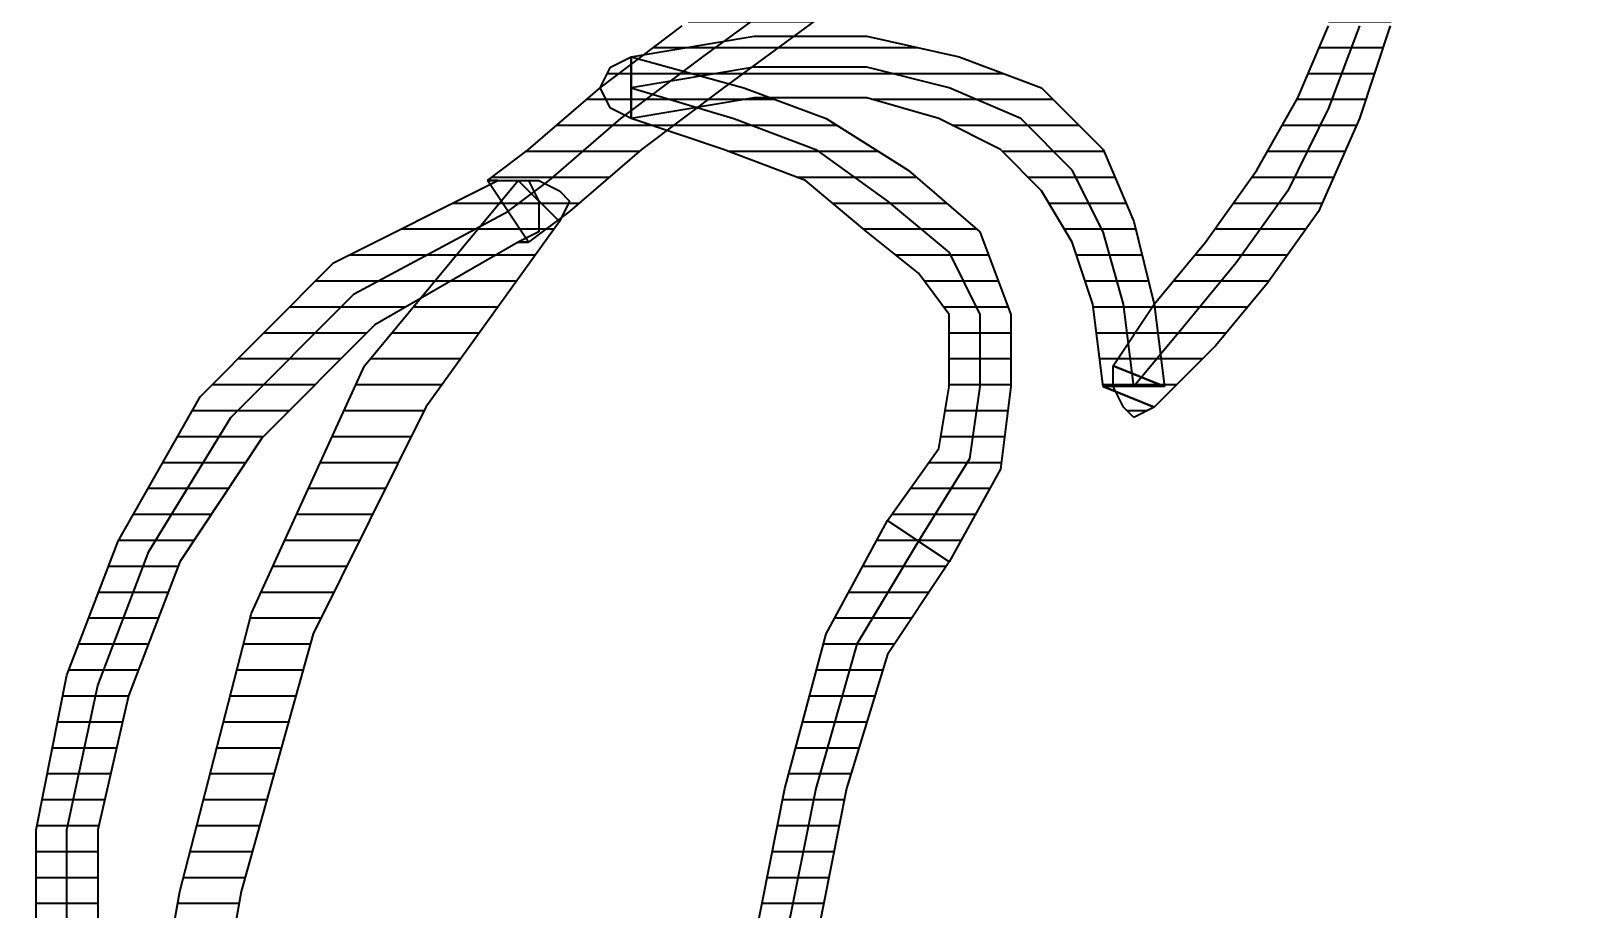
# Model space of a CAD drawing. Header units: millimetres. Extents: x 322668 to 332469, y 13187 to 20117.
# Drawn here: x 327608.14 to 327615.61, y 15760.75 to 15764.99 of the extents above; entities that cross this region are included whole.
import ezdxf

# ---------------------------------------------------------------- set-up
doc = ezdxf.new("R2010")
doc.units = ezdxf.units.MM
doc.header["$LTSCALE"] = 50
doc.header["$MEASUREMENT"] = 0
doc.header["$PDMODE"] = 3
doc.header["$PDSIZE"] = -0.5
doc.layers.get('0').update_dxf_attribs({"linetype": 'CONTINUOUS'})
doc.layers.get('DEFPOINTS').update_dxf_attribs({"linetype": 'CONTINUOUS'})
doc.layers.add('MIM_OLCU-DIS', color=1, linetype='CONTINUOUS')
doc.styles.add('OLCU', font='TSIMPLEX.SHX', dxfattribs={"width": 0.7})
doc.dimstyles.new('200-OLCU-DIŞ', dxfattribs={"dimtxt": 30, "dimasz": 10, "dimexe": 0, "dimexo": 0, "dimgap": 10, "dimtad": 1, "dimdec": 1, "dimdsep": 46, "dimtxsty": 'OLCU', "dimblk1": 'DOT', "dimblk2": 'DOT', "dimsah": 1, "dimcen": 0, "dimclrd": 7, "dimclre": 7, "dimclrt": 4, "dimadec": 0, "dimazin": 0, "dimtfac": 1, "dimtdec": 1, "dimtix": 1, "dimtmove": 2, "dimatfit": 3, "dimldrblk": 'DOT', "dimfxl": 0, "dimtolj": 1, "dimarcsym": 0})
pattern_1 = [(360, (-5108.51305, -673.59423), (1e-16, 0.125), [25])]

# ---------------------------------------------------------------- blocks, each defined once
blk = doc.blocks.new('_DOT')
at = {"color": 0, "linetype": 'ByBlock'}
blk.add_line((-0.5, 0), (-1, 0), dxfattribs=at)
at = {"color": 0, "linetype": 'ByBlock', "const_width": 0.5}
blk.add_lwpolyline([(-0.25, 0, 1), (0.25, 0, 1)], format="xyb", close=True, dxfattribs=at)
blk = doc.blocks.new('*D159')
at = {"layer": 'DEFPOINTS', "color": 0}
for p in [(329577.7462, 18407.9638, -57.5013), (327588.544, 14892.9952), (330092.5872, 14892.9952)]:
    blk.add_point(p, dxfattribs=at)
at = {"layer": 'MIM_OLCU-DIS', "color": 7, "lineweight": -2}
for p, q in [((330052.8343, 18407.9638), (330092.5872, 18407.9638)), ((330092.5872, 18397.9638), (330092.5872, 14902.9952)), ((330052.5872, 14892.9952), (330092.5872, 14892.9952))]:
    blk.add_line(p, q, dxfattribs=at)
at = {"layer": 'MIM_OLCU-DIS', "color": 7, "lineweight": -2, "xscale": 10, "yscale": 10, "zscale": 10}
for p, rotation in [((330092.5872, 18407.9638), 90), ((330092.5872, 14892.9952), 270)]:
    blk.add_blockref('_DOT', p, dxfattribs=dict(at, rotation=rotation))
at = {"layer": 'MIM_OLCU-DIS', "color": 4, "insert": (330067.5872, 16650.4795), "char_height": 30, "attachment_point": 5, "rotation": 90, "style": 'OLCU'}
blk.add_mtext('\\A1;3515', dxfattribs=at)
blk = doc.blocks.new('by')
at = {"ltscale": 30}
h = blk.add_hatch(dxfattribs=at)
h.set_pattern_fill('DC_LINES', color=256, scale=0.1, style=0)
h.set_pattern_definition(pattern_1)
edge = h.paths.add_edge_path(flags=0)
edge.add_line((6398.281, 2231.9099), (6398.4284, 2231.8106))
edge.add_line((6398.4284, 2231.8106), (6397.7859, 2231.6119))
edge.add_line((6397.7859, 2231.6119), (6397.1423, 2231.3635))
edge.add_line((6397.1423, 2231.3635), (6396.4997, 2231.0158))
edge.add_line((6396.4997, 2231.0158), (6395.9548, 2230.6681))
edge.add_line((6395.9548, 2230.6681), (6395.4109, 2230.2706))
edge.add_line((6395.4109, 2230.2706), (6395.0154, 2229.9726))
edge.add_line((6395.0154, 2229.9726), (6394.6687, 2229.6746))
edge.add_line((6394.6687, 2229.6746), (6394.4714, 2229.5256))
edge.add_line((6394.4714, 2229.5256), (6394.2732, 2229.8236))
edge.add_line((6394.2732, 2229.8236), (6394.4714, 2229.9726))
edge.add_line((6394.4714, 2229.9726), (6394.8171, 2230.2706))
edge.add_line((6394.8171, 2230.2706), (6395.2126, 2230.5687))
edge.add_line((6395.2126, 2230.5687), (6395.7575, 2230.9661))
edge.add_line((6395.7575, 2230.9661), (6396.4001, 2231.3139))
edge.add_line((6396.4001, 2231.3139), (6397.0437, 2231.6615))
edge.add_line((6397.0437, 2231.6615), (6397.6872, 2231.9099))
edge.add_line((6397.6872, 2231.9099), (6398.4284, 2232.1086))
edge.add_line((6398.4284, 2232.1086), (6398.5779, 2232.0093))
edge.add_line((6398.5779, 2232.0093), (6398.4284, 2232.1086))
edge.add_line((6398.4284, 2232.1086), (6398.528, 2232.0589))
edge.add_line((6398.528, 2232.0589), (6398.5779, 2231.9596))
edge.add_line((6398.5779, 2231.9596), (6398.528, 2231.8602))
edge.add_line((6398.528, 2231.8602), (6398.4284, 2231.8106))
h = blk.add_hatch(dxfattribs=at)
h.set_pattern_fill('DC_LINES', color=256, scale=0.1, style=0)
h.set_pattern_definition(pattern_1)
edge = h.paths.add_edge_path(flags=0)
edge.add_line((6397.5388, 2228.8301), (6397.2907, 2228.9295))
edge.add_line((6397.2907, 2228.9295), (6397.489, 2229.2275))
edge.add_line((6397.489, 2229.2275), (6397.7361, 2229.5256))
edge.add_line((6397.7361, 2229.5256), (6397.9841, 2229.8733))
edge.add_line((6397.9841, 2229.8733), (6398.1814, 2230.221))
edge.add_line((6398.1814, 2230.221), (6398.3298, 2230.5687))
edge.add_line((6398.3298, 2230.5687), (6398.3298, 2231.0158))
edge.add_line((6398.3298, 2231.0158), (6398.3796, 2231.4628))
edge.add_line((6398.3796, 2231.4628), (6398.281, 2231.9099))
edge.add_line((6398.281, 2231.9099), (6398.5779, 2232.0093))
edge.add_line((6398.5779, 2232.0093), (6398.6765, 2231.4628))
edge.add_line((6398.6765, 2231.4628), (6398.7263, 2231.0158))
edge.add_line((6398.7263, 2231.0158), (6398.6267, 2230.5687))
edge.add_line((6398.6267, 2230.5687), (6398.4782, 2230.1216))
edge.add_line((6398.4782, 2230.1216), (6398.281, 2229.6746))
edge.add_line((6398.281, 2229.6746), (6398.0329, 2229.3269))
edge.add_line((6398.0329, 2229.3269), (6397.7859, 2229.0288))
edge.add_line((6397.7859, 2229.0288), (6397.489, 2228.7308))
edge.add_line((6397.489, 2228.7308), (6397.2419, 2228.8301))
edge.add_line((6397.2419, 2228.8301), (6397.489, 2228.7308))
edge.add_line((6397.489, 2228.7308), (6397.3904, 2228.6811))
edge.add_line((6397.3904, 2228.6811), (6397.3405, 2228.7308))
edge.add_line((6397.3405, 2228.7308), (6397.2907, 2228.8301))
edge.add_line((6397.2907, 2228.8301), (6397.2907, 2228.9295))
h = blk.add_hatch(dxfattribs=at)
h.set_pattern_fill('DC_LINES', color=256, scale=0.1, style=0)
h.set_pattern_definition(pattern_1)
edge = h.paths.add_edge_path(flags=0)
edge.add_line((6397.5388, 2228.8301), (6397.2907, 2228.9295))
edge.add_line((6397.2907, 2228.9295), (6397.489, 2229.2275))
edge.add_line((6397.489, 2229.2275), (6397.7361, 2229.5256))
edge.add_line((6397.7361, 2229.5256), (6397.9841, 2229.8733))
edge.add_line((6397.9841, 2229.8733), (6398.1814, 2230.221))
edge.add_line((6398.1814, 2230.221), (6398.3298, 2230.5687))
edge.add_line((6398.3298, 2230.5687), (6398.3298, 2231.0158))
edge.add_line((6398.3298, 2231.0158), (6398.3796, 2231.4628))
edge.add_line((6398.3796, 2231.4628), (6398.281, 2231.9099))
edge.add_line((6398.281, 2231.9099), (6398.5779, 2232.0093))
edge.add_line((6398.5779, 2232.0093), (6398.6765, 2231.4628))
edge.add_line((6398.6765, 2231.4628), (6398.7263, 2231.0158))
edge.add_line((6398.7263, 2231.0158), (6398.6267, 2230.5687))
edge.add_line((6398.6267, 2230.5687), (6398.4782, 2230.1216))
edge.add_line((6398.4782, 2230.1216), (6398.281, 2229.6746))
edge.add_line((6398.281, 2229.6746), (6398.0329, 2229.3269))
edge.add_line((6398.0329, 2229.3269), (6397.7859, 2229.0288))
edge.add_line((6397.7859, 2229.0288), (6397.489, 2228.7308))
edge.add_line((6397.489, 2228.7308), (6397.2419, 2228.8301))
edge.add_line((6397.2419, 2228.8301), (6397.489, 2228.7308))
edge.add_line((6397.489, 2228.7308), (6397.3904, 2228.6811))
edge.add_line((6397.3904, 2228.6811), (6397.3405, 2228.7308))
edge.add_line((6397.3405, 2228.7308), (6397.2907, 2228.8301))
edge.add_line((6397.2907, 2228.8301), (6397.2907, 2228.9295))
h = blk.add_hatch(dxfattribs=at)
h.set_pattern_fill('DC_LINES', color=256, scale=0.1, style=0)
h.set_pattern_definition(pattern_1)
edge = h.paths.add_edge_path(flags=0)
edge.add_line((6394.9655, 2230.1216), (6394.9655, 2230.4197))
edge.add_line((6394.9655, 2230.4197), (6395.5593, 2230.519))
edge.add_line((6395.5593, 2230.519), (6396.1032, 2230.519))
edge.add_line((6396.1032, 2230.519), (6396.5486, 2230.4197))
edge.add_line((6396.5486, 2230.4197), (6396.945, 2230.2706))
edge.add_line((6396.945, 2230.2706), (6397.2419, 2229.9726))
edge.add_line((6397.2419, 2229.9726), (6397.3904, 2229.6249))
edge.add_line((6397.3904, 2229.6249), (6397.489, 2229.2275))
edge.add_line((6397.489, 2229.2275), (6397.5388, 2228.8301))
edge.add_line((6397.5388, 2228.8301), (6397.2419, 2228.8301))
edge.add_line((6397.2419, 2228.8301), (6397.1921, 2229.2275))
edge.add_line((6397.1921, 2229.2275), (6397.0935, 2229.5256))
edge.add_line((6397.0935, 2229.5256), (6396.945, 2229.7739))
edge.add_line((6396.945, 2229.7739), (6396.7468, 2229.9726))
edge.add_line((6396.7468, 2229.9726), (6396.4499, 2230.1216))
edge.add_line((6396.4499, 2230.1216), (6396.1032, 2230.221))
edge.add_line((6396.1032, 2230.221), (6395.5593, 2230.221))
edge.add_line((6395.5593, 2230.221), (6394.9655, 2230.1216))
edge.add_line((6394.9655, 2230.1216), (6394.9655, 2230.4197))
edge.add_line((6394.9655, 2230.4197), (6394.9655, 2230.1216))
edge.add_line((6394.9655, 2230.1216), (6394.8669, 2230.1713))
edge.add_line((6394.8669, 2230.1713), (6394.8171, 2230.2706))
edge.add_line((6394.8171, 2230.2706), (6394.8669, 2230.37))
edge.add_line((6394.8669, 2230.37), (6394.9655, 2230.4197))
h = blk.add_hatch(dxfattribs=at)
h.set_pattern_fill('DC_LINES', color=256, scale=0.1, style=0)
h.set_pattern_definition(pattern_1)
edge = h.paths.add_edge_path(flags=0)
edge.add_line((6394.9655, 2230.1216), (6394.9655, 2230.4197))
edge.add_line((6394.9655, 2230.4197), (6395.5593, 2230.519))
edge.add_line((6395.5593, 2230.519), (6396.1032, 2230.519))
edge.add_line((6396.1032, 2230.519), (6396.5486, 2230.4197))
edge.add_line((6396.5486, 2230.4197), (6396.945, 2230.2706))
edge.add_line((6396.945, 2230.2706), (6397.2419, 2229.9726))
edge.add_line((6397.2419, 2229.9726), (6397.3904, 2229.6249))
edge.add_line((6397.3904, 2229.6249), (6397.489, 2229.2275))
edge.add_line((6397.489, 2229.2275), (6397.5388, 2228.8301))
edge.add_line((6397.5388, 2228.8301), (6397.2419, 2228.8301))
edge.add_line((6397.2419, 2228.8301), (6397.1921, 2229.2275))
edge.add_line((6397.1921, 2229.2275), (6397.0935, 2229.5256))
edge.add_line((6397.0935, 2229.5256), (6396.945, 2229.7739))
edge.add_line((6396.945, 2229.7739), (6396.7468, 2229.9726))
edge.add_line((6396.7468, 2229.9726), (6396.4499, 2230.1216))
edge.add_line((6396.4499, 2230.1216), (6396.1032, 2230.221))
edge.add_line((6396.1032, 2230.221), (6395.5593, 2230.221))
edge.add_line((6395.5593, 2230.221), (6394.9655, 2230.1216))
edge.add_line((6394.9655, 2230.1216), (6394.9655, 2230.4197))
edge.add_line((6394.9655, 2230.4197), (6394.9655, 2230.1216))
edge.add_line((6394.9655, 2230.1216), (6394.8669, 2230.1713))
edge.add_line((6394.8669, 2230.1713), (6394.8171, 2230.2706))
edge.add_line((6394.8171, 2230.2706), (6394.8669, 2230.37))
edge.add_line((6394.8669, 2230.37), (6394.9655, 2230.4197))
h = blk.add_hatch(dxfattribs=at)
h.set_pattern_fill('DC_LINES', color=256, scale=0.1, style=0)
h.set_pattern_definition(pattern_1)
edge = h.paths.add_edge_path(flags=0)
edge.add_line((6396.2029, 2228.1843), (6396.4499, 2228.5321))
edge.add_line((6396.4499, 2228.5321), (6396.4997, 2228.8301))
edge.add_line((6396.4997, 2228.8301), (6396.4997, 2229.1778))
edge.add_line((6396.4997, 2229.1778), (6396.3513, 2229.3765))
edge.add_line((6396.3513, 2229.3765), (6396.1032, 2229.5752))
edge.add_line((6396.1032, 2229.5752), (6395.8064, 2229.8236))
edge.add_line((6395.8064, 2229.8236), (6395.4109, 2229.9726))
edge.add_line((6395.4109, 2229.9726), (6394.9655, 2230.1216))
edge.add_line((6394.9655, 2230.1216), (6394.9655, 2230.4197))
edge.add_line((6394.9655, 2230.4197), (6395.5095, 2230.2706))
edge.add_line((6395.5095, 2230.2706), (6395.906, 2230.1216))
edge.add_line((6395.906, 2230.1216), (6396.3015, 2229.8733))
edge.add_line((6396.3015, 2229.8733), (6396.6482, 2229.5752))
edge.add_line((6396.6482, 2229.5752), (6396.7966, 2229.1778))
edge.add_line((6396.7966, 2229.1778), (6396.7966, 2228.8301))
edge.add_line((6396.7966, 2228.8301), (6396.7468, 2228.4327))
edge.add_line((6396.7468, 2228.4327), (6396.4997, 2227.9857))
h = blk.add_hatch(dxfattribs=at)
h.set_pattern_fill('DC_LINES', color=256, scale=0.1, style=0)
h.set_pattern_definition(pattern_1)
edge = h.paths.add_edge_path(flags=0)
edge.add_line((6396.2029, 2228.1843), (6396.4499, 2228.5321))
edge.add_line((6396.4499, 2228.5321), (6396.4997, 2228.8301))
edge.add_line((6396.4997, 2228.8301), (6396.4997, 2229.1778))
edge.add_line((6396.4997, 2229.1778), (6396.3513, 2229.3765))
edge.add_line((6396.3513, 2229.3765), (6396.1032, 2229.5752))
edge.add_line((6396.1032, 2229.5752), (6395.8064, 2229.8236))
edge.add_line((6395.8064, 2229.8236), (6395.4109, 2229.9726))
edge.add_line((6395.4109, 2229.9726), (6394.9655, 2230.1216))
edge.add_line((6394.9655, 2230.1216), (6394.9655, 2230.4197))
edge.add_line((6394.9655, 2230.4197), (6395.5095, 2230.2706))
edge.add_line((6395.5095, 2230.2706), (6395.906, 2230.1216))
edge.add_line((6395.906, 2230.1216), (6396.3015, 2229.8733))
edge.add_line((6396.3015, 2229.8733), (6396.6482, 2229.5752))
edge.add_line((6396.6482, 2229.5752), (6396.7966, 2229.1778))
edge.add_line((6396.7966, 2229.1778), (6396.7966, 2228.8301))
edge.add_line((6396.7966, 2228.8301), (6396.7468, 2228.4327))
edge.add_line((6396.7468, 2228.4327), (6396.4997, 2227.9857))
h = blk.add_hatch(dxfattribs=at)
h.set_pattern_fill('DC_LINES', color=256, scale=0.1, style=0)
h.set_pattern_definition(pattern_1)
edge = h.paths.add_edge_path(flags=0)
edge.add_line((6394.4714, 2229.5256), (6394.4216, 2229.5256))
edge.add_line((6394.4216, 2229.5256), (6393.7292, 2229.1282))
edge.add_line((6393.7292, 2229.1282), (6393.1843, 2228.5817))
edge.add_line((6393.1843, 2228.5817), (6392.7888, 2227.9857))
edge.add_line((6392.7888, 2227.9857), (6392.5417, 2227.3399))
edge.add_line((6392.5417, 2227.3399), (6392.3933, 2226.6941))
edge.add_line((6392.3933, 2226.6941), (6392.3933, 2226.098))
edge.add_line((6392.3933, 2226.098), (6392.5417, 2225.651))
edge.add_line((6392.5417, 2225.651), (6392.6902, 2225.3529))
edge.add_line((6392.6902, 2225.3529), (6392.4919, 2225.1543))
edge.add_line((6392.4919, 2225.1543), (6392.2448, 2225.5516))
edge.add_line((6392.2448, 2225.5516), (6392.0964, 2226.098))
edge.add_line((6392.0964, 2226.098), (6392.0964, 2226.6941))
edge.add_line((6392.0964, 2226.6941), (6392.2448, 2227.4392))
edge.add_line((6392.2448, 2227.4392), (6392.4919, 2228.085))
edge.add_line((6392.4919, 2228.085), (6392.8874, 2228.7804))
edge.add_line((6392.8874, 2228.7804), (6393.531, 2229.4262))
edge.add_line((6393.531, 2229.4262), (6394.323, 2229.8236))
edge.add_line((6394.323, 2229.8236), (6394.2732, 2229.8236))
edge.add_line((6394.2732, 2229.8236), (6394.323, 2229.8236))
edge.add_line((6394.323, 2229.8236), (6394.4714, 2229.8236))
edge.add_line((6394.4714, 2229.8236), (6394.5202, 2229.7243))
edge.add_line((6394.5202, 2229.7243), (6394.5202, 2229.5752))
edge.add_line((6394.5202, 2229.5752), (6394.4216, 2229.5256))
h = blk.add_hatch(dxfattribs=at)
h.set_pattern_fill('DC_LINES', color=256, scale=0.1, style=0)
h.set_pattern_definition(pattern_1)
edge = h.paths.add_edge_path(flags=0)
edge.add_line((6394.6198, 2229.6249), (6393.9763, 2228.7308))
edge.add_line((6393.9763, 2228.7308), (6393.4323, 2227.6379))
edge.add_line((6393.4323, 2227.6379), (6393.0857, 2226.3961))
edge.add_line((6393.0857, 2226.3961), (6392.8386, 2225.0052))
edge.add_line((6392.8386, 2225.0052), (6392.6902, 2223.664))
edge.add_line((6392.6902, 2223.664), (6392.6902, 2222.3725))
edge.add_line((6392.6902, 2222.3725), (6392.6902, 2221.3293))
edge.add_line((6392.6902, 2221.3293), (6392.739, 2220.5842))
edge.add_line((6392.739, 2220.5842), (6392.4421, 2220.5842))
edge.add_line((6392.4421, 2220.5842), (6392.3933, 2221.3293))
edge.add_line((6392.3933, 2221.3293), (6392.2937, 2222.3725))
edge.add_line((6392.2937, 2222.3725), (6392.3933, 2223.664))
edge.add_line((6392.3933, 2223.664), (6392.5417, 2225.0052))
edge.add_line((6392.5417, 2225.0052), (6392.7888, 2226.3961))
edge.add_line((6392.7888, 2226.3961), (6393.1355, 2227.7373))
edge.add_line((6393.1355, 2227.7373), (6393.6794, 2228.9295))
edge.add_line((6393.6794, 2228.9295), (6394.4216, 2229.8236))
h = blk.add_hatch(dxfattribs=at)
h.set_pattern_fill('DC_LINES', color=256, scale=0.1, style=0)
h.set_pattern_definition(pattern_1)
edge = h.paths.add_edge_path(flags=0)
edge.add_line((6398.8249, 2222.6706), (6398.8249, 2222.3725))
edge.add_line((6398.8249, 2222.3725), (6397.489, 2222.8692))
edge.add_line((6397.489, 2222.8692), (6396.4997, 2223.6143))
edge.add_line((6396.4997, 2223.6143), (6395.906, 2224.4091))
edge.add_line((6395.906, 2224.4091), (6395.6091, 2225.3032))
edge.add_line((6395.6091, 2225.3032), (6395.5593, 2226.1477))
edge.add_line((6395.5593, 2226.1477), (6395.7077, 2226.8928))
edge.add_line((6395.7077, 2226.8928), (6395.906, 2227.6379))
edge.add_line((6395.906, 2227.6379), (6396.2029, 2228.1843))
edge.add_line((6396.2029, 2228.1843), (6396.4997, 2227.9857))
edge.add_line((6396.4997, 2227.9857), (6396.2029, 2227.5386))
edge.add_line((6396.2029, 2227.5386), (6396.0046, 2226.8928))
edge.add_line((6396.0046, 2226.8928), (6395.8562, 2226.1477))
edge.add_line((6395.8562, 2226.1477), (6395.906, 2225.3032))
edge.add_line((6395.906, 2225.3032), (6396.2029, 2224.5084))
edge.add_line((6396.2029, 2224.5084), (6396.697, 2223.813))
edge.add_line((6396.697, 2223.813), (6397.5876, 2223.1673))
edge.add_line((6397.5876, 2223.1673), (6398.9236, 2222.6706))
edge.add_line((6398.9236, 2222.6706), (6398.9236, 2222.3725))
edge.add_line((6398.9236, 2222.3725), (6398.9236, 2222.6706))
edge.add_line((6398.9236, 2222.6706), (6399.0232, 2222.5712))
edge.add_line((6399.0232, 2222.5712), (6399.0232, 2222.4718))
edge.add_line((6399.0232, 2222.4718), (6398.9734, 2222.3725))
edge.add_line((6398.9734, 2222.3725), (6398.8249, 2222.3725))
h = blk.add_hatch(dxfattribs=at)
h.set_pattern_fill('DC_LINES', color=256, scale=0.1, style=0)
h.set_pattern_definition(pattern_1)
edge = h.paths.add_edge_path(flags=0)
edge.add_line((6398.8249, 2222.6706), (6398.8249, 2222.3725))
edge.add_line((6398.8249, 2222.3725), (6397.489, 2222.8692))
edge.add_line((6397.489, 2222.8692), (6396.4997, 2223.6143))
edge.add_line((6396.4997, 2223.6143), (6395.906, 2224.4091))
edge.add_line((6395.906, 2224.4091), (6395.6091, 2225.3032))
edge.add_line((6395.6091, 2225.3032), (6395.5593, 2226.1477))
edge.add_line((6395.5593, 2226.1477), (6395.7077, 2226.8928))
edge.add_line((6395.7077, 2226.8928), (6395.906, 2227.6379))
edge.add_line((6395.906, 2227.6379), (6396.2029, 2228.1843))
edge.add_line((6396.2029, 2228.1843), (6396.4997, 2227.9857))
edge.add_line((6396.4997, 2227.9857), (6396.2029, 2227.5386))
edge.add_line((6396.2029, 2227.5386), (6396.0046, 2226.8928))
edge.add_line((6396.0046, 2226.8928), (6395.8562, 2226.1477))
edge.add_line((6395.8562, 2226.1477), (6395.906, 2225.3032))
edge.add_line((6395.906, 2225.3032), (6396.2029, 2224.5084))
edge.add_line((6396.2029, 2224.5084), (6396.697, 2223.813))
edge.add_line((6396.697, 2223.813), (6397.5876, 2223.1673))
edge.add_line((6397.5876, 2223.1673), (6398.9236, 2222.6706))
edge.add_line((6398.9236, 2222.6706), (6398.9236, 2222.3725))
edge.add_line((6398.9236, 2222.3725), (6398.9236, 2222.6706))
edge.add_line((6398.9236, 2222.6706), (6399.0232, 2222.5712))
edge.add_line((6399.0232, 2222.5712), (6399.0232, 2222.4718))
edge.add_line((6399.0232, 2222.4718), (6398.9734, 2222.3725))
edge.add_line((6398.9734, 2222.3725), (6398.8249, 2222.3725))
for p, q in [((6395.3122, 2230.4197, -4.5045), (6395.8562, 2230.8171, -4.5045)), ((6395.9548, 2230.6681, -4.5045), (6395.4109, 2230.2706, -4.5045)), ((6394.8171, 2230.2706, -4.5045), (6395.2126, 2230.5687, -4.5045)), ((6398.1814, 2230.221, -4.5045), (6398.3298, 2230.5687, -4.5045)), ((6398.1814, 2230.221, -4.5045), (6398.3298, 2230.5687, -4.5045)), ((6398.4782, 2230.5687, -4.5045), (6398.3298, 2230.1713, -4.5045)), ((6398.4782, 2230.5687, -4.5045), (6398.3298, 2230.1713, -4.5045)), ((6398.6267, 2230.5687, -4.5045), (6398.4782, 2230.1216, -4.5045)), ((6398.6267, 2230.5687, -4.5045), (6398.4782, 2230.1216, -4.5045)), ((6394.9655, 2230.4197, -4.5045), (6395.5593, 2230.519, -4.5045)), ((6394.9655, 2230.4197, -4.5045), (6395.5593, 2230.519, -4.5045)), ((6395.5593, 2230.519, -4.5045), (6396.1032, 2230.519, -4.5045)), ((6395.5593, 2230.519, -4.5045), (6396.1032, 2230.519, -4.5045)), ((6396.1032, 2230.519, -4.5045), (6396.5486, 2230.4197, -4.5045)), ((6396.1032, 2230.519, -4.5045), (6396.5486, 2230.4197, -4.5045)), ((6394.8669, 2230.37, -4.5045), (6394.9655, 2230.4197, -4.5045)), ((6394.8669, 2230.37, -4.5045), (6394.9655, 2230.4197, -4.5045)), ((6394.9157, 2230.1216, -4.5045), (6395.3122, 2230.4197, -4.5045)), ((6394.9655, 2230.1216, -4.5045), (6394.9655, 2230.4197, -4.5045)), ((6394.9655, 2230.4197, -4.5045), (6395.5095, 2230.2706, -4.5045)), ((6394.9655, 2230.1216, -4.5045), (6394.9655, 2230.4197, -4.5045)), ((6394.9655, 2230.1216, -4.5045), (6394.9655, 2230.4197, -4.5045)), ((6394.9655, 2230.4197, -4.5045), (6394.9655, 2230.1216, -4.5045)), ((6394.9655, 2230.4197, -4.5045), (6394.9655, 2230.1216, -4.5045)), ((6394.9655, 2230.1216, -4.5045), (6394.9655, 2230.4197, -4.5045)), ((6394.9655, 2230.1216, -4.5045), (6394.9655, 2230.4197, -4.5045)), ((6394.9655, 2230.4197, -4.5045), (6394.9655, 2230.1216, -4.5045)), ((6394.9655, 2230.4197, -4.5045), (6394.9655, 2230.1216, -4.5045)), ((6394.9655, 2230.1216, -4.5045), (6394.9655, 2230.4197, -4.5045)), ((6394.9655, 2230.4197, -4.5045), (6395.5095, 2230.2706, -4.5045)), ((6396.5486, 2230.4197, -4.5045), (6396.945, 2230.2706, -4.5045)), ((6396.5486, 2230.4197, -4.5045), (6396.945, 2230.2706, -4.5045)), ((6394.8171, 2230.2706, -4.5045), (6394.8669, 2230.37, -4.5045)), ((6394.8171, 2230.2706, -4.5045), (6394.8669, 2230.37, -4.5045)), ((6395.5593, 2230.37, -4.5045), (6394.9655, 2230.2706, -4.5045)), ((6395.5593, 2230.37, -4.5045), (6394.9655, 2230.2706, -4.5045)), ((6396.1032, 2230.37, -4.5045), (6395.5593, 2230.37, -4.5045)), ((6396.1032, 2230.37, -4.5045), (6395.5593, 2230.37, -4.5045)), ((6396.4997, 2230.2706, -4.5045), (6396.1032, 2230.37, -4.5045)), ((6396.4997, 2230.2706, -4.5045), (6396.1032, 2230.37, -4.5045)), ((6394.4714, 2229.9726, -4.5045), (6394.8171, 2230.2706, -4.5045)), ((6394.8669, 2230.1713, -4.5045), (6394.8171, 2230.2706, -4.5045)), ((6394.8669, 2230.1713, -4.5045), (6394.8171, 2230.2706, -4.5045)), ((6394.9655, 2230.2706, -4.5045), (6395.4607, 2230.1216, -4.5045)), ((6394.9655, 2230.2706, -4.5045), (6394.9655, 2230.2706, -4.5045)), ((6394.9655, 2230.2706, -4.5045), (6394.9655, 2230.2706, -4.5045)), ((6394.9655, 2230.2706, -4.5045), (6395.4607, 2230.1216, -4.5045)), ((6395.4109, 2230.2706, -4.5045), (6395.0154, 2229.9726, -4.5045)), ((6395.5095, 2230.2706, -4.5045), (6395.906, 2230.1216, -4.5045)), ((6395.5095, 2230.2706, -4.5045), (6395.906, 2230.1216, -4.5045)), ((6396.8454, 2230.1216, -4.5045), (6396.4997, 2230.2706, -4.5045)), ((6396.8454, 2230.1216, -4.5045), (6396.4997, 2230.2706, -4.5045)), ((6396.945, 2230.2706, -4.5045), (6397.2419, 2229.9726, -4.5045)), ((6396.945, 2230.2706, -4.5045), (6397.2419, 2229.9726, -4.5045)), ((6394.9655, 2230.1216, -4.5045), (6394.8669, 2230.1713, -4.5045)), ((6394.9655, 2230.1216, -4.5045), (6394.8669, 2230.1713, -4.5045)), ((6395.5593, 2230.221, -4.5045), (6394.9655, 2230.1216, -4.5045)), ((6395.5593, 2230.221, -4.5045), (6394.9655, 2230.1216, -4.5045)), ((6396.1032, 2230.221, -4.5045), (6395.5593, 2230.221, -4.5045)), ((6396.1032, 2230.221, -4.5045), (6395.5593, 2230.221, -4.5045)), ((6396.4499, 2230.1216, -4.5045), (6396.1032, 2230.221, -4.5045)), ((6396.4499, 2230.1216, -4.5045), (6396.1032, 2230.221, -4.5045)), ((6397.9841, 2229.8733, -4.5045), (6398.1814, 2230.221, -4.5045)), ((6397.9841, 2229.8733, -4.5045), (6398.1814, 2230.221, -4.5045)), ((6398.3298, 2230.1713, -4.5045), (6398.1325, 2229.7739, -4.5045)), ((6398.3298, 2230.1713, -4.5045), (6398.1325, 2229.7739, -4.5045)), ((6394.57, 2229.8236, -4.5045), (6394.9157, 2230.1216, -4.5045)), ((6395.4109, 2229.9726, -4.5045), (6394.9655, 2230.1216, -4.5045)), ((6394.9655, 2230.1216, -4.5045), (6394.9655, 2230.1216, -4.5045)), ((6394.9655, 2230.1216, -4.5045), (6394.9655, 2230.1216, -4.5045)), ((6395.4109, 2229.9726, -4.5045), (6394.9655, 2230.1216, -4.5045)), ((6395.4607, 2230.1216, -4.5045), (6395.8562, 2229.9726, -4.5045)), ((6395.4607, 2230.1216, -4.5045), (6395.8562, 2229.9726, -4.5045)), ((6395.906, 2230.1216, -4.5045), (6396.3015, 2229.8733, -4.5045)), ((6395.906, 2230.1216, -4.5045), (6396.3015, 2229.8733, -4.5045)), ((6396.7468, 2229.9726, -4.5045), (6396.4499, 2230.1216, -4.5045)), ((6396.7468, 2229.9726, -4.5045), (6396.4499, 2230.1216, -4.5045)), ((6397.0935, 2229.8733, -4.5045), (6396.8454, 2230.1216, -4.5045)), ((6397.0935, 2229.8733, -4.5045), (6396.8454, 2230.1216, -4.5045)), ((6398.4782, 2230.1216, -4.5045), (6398.281, 2229.6746, -4.5045)), ((6398.4782, 2230.1216, -4.5045), (6398.281, 2229.6746, -4.5045)), ((6394.2732, 2229.8236, -4.5045), (6394.4714, 2229.9726, -4.5045)), ((6395.0154, 2229.9726, -4.5045), (6394.6687, 2229.6746, -4.5045)), ((6395.8064, 2229.8236, -4.5045), (6395.4109, 2229.9726, -4.5045)), ((6395.8064, 2229.8236, -4.5045), (6395.4109, 2229.9726, -4.5045)), ((6395.8562, 2229.9726, -4.5045), (6396.2029, 2229.7243, -4.5045)), ((6395.8562, 2229.9726, -4.5045), (6396.2029, 2229.7243, -4.5045)), ((6396.945, 2229.7739, -4.5045), (6396.7468, 2229.9726, -4.5045)), ((6396.945, 2229.7739, -4.5045), (6396.7468, 2229.9726, -4.5045)), ((6397.2419, 2229.9726, -4.5045), (6397.3904, 2229.6249, -4.5045)), ((6397.2419, 2229.9726, -4.5045), (6397.3904, 2229.6249, -4.5045)), ((6396.3015, 2229.8733, -4.5045), (6396.6482, 2229.5752, -4.5045)), ((6396.3015, 2229.8733, -4.5045), (6396.6482, 2229.5752, -4.5045)), ((6397.2419, 2229.5752, -4.5045), (6397.0935, 2229.8733, -4.5045)), ((6397.2419, 2229.5752, -4.5045), (6397.0935, 2229.8733, -4.5045)), ((6397.7361, 2229.5256, -4.5045), (6397.9841, 2229.8733, -4.5045)), ((6397.7361, 2229.5256, -4.5045), (6397.9841, 2229.8733, -4.5045)), ((6393.531, 2229.4262, -4.5045), (6394.323, 2229.8236, -4.5045)), ((6393.6794, 2228.9295, -4.5045), (6394.4216, 2229.8236, -4.5045)), ((6394.4714, 2229.5256, -4.5045), (6394.2732, 2229.8236, -4.5045)), ((6394.323, 2229.8236, -4.5045), (6394.2732, 2229.8236, -4.5045)), ((6394.2732, 2229.8236, -4.5045), (6394.323, 2229.8236, -4.5045)), ((6394.323, 2229.8236, -4.5045), (6394.4714, 2229.8236, -4.5045)), ((6394.3718, 2229.6746, -4.5045), (6394.57, 2229.8236, -4.5045)), ((6394.4216, 2229.8236, -4.5045), (6394.5202, 2229.8236, -4.5045)), ((6394.6198, 2229.6249, -4.5045), (6394.4216, 2229.8236, -4.5045)), ((6394.4216, 2229.8236, -4.5045), (6394.4216, 2229.8236, -4.5045)), ((6394.4216, 2229.8236, -4.5045), (6394.6198, 2229.6249, -4.5045)), ((6394.4714, 2229.8236, -4.5045), (6394.5202, 2229.7243, -4.5045)), ((6394.5202, 2229.8236, -4.5045), (6394.6198, 2229.7739, -4.5045)), ((6396.1032, 2229.5752, -4.5045), (6395.8064, 2229.8236, -4.5045)), ((6396.1032, 2229.5752, -4.5045), (6395.8064, 2229.8236, -4.5045)), ((6394.5202, 2229.7243, -4.5045), (6394.5202, 2229.5752, -4.5045)), ((6394.6198, 2229.7739, -4.5045), (6394.6687, 2229.7243, -4.5045)), ((6394.6687, 2229.7243, -4.5045), (6394.6198, 2229.6249, -4.5045)), ((6396.2029, 2229.7243, -4.5045), (6396.4997, 2229.4759, -4.5045)), ((6396.2029, 2229.7243, -4.5045), (6396.4997, 2229.4759, -4.5045)), ((6397.0935, 2229.5256, -4.5045), (6396.945, 2229.7739, -4.5045)), ((6397.0935, 2229.5256, -4.5045), (6396.945, 2229.7739, -4.5045)), ((6398.1325, 2229.7739, -4.5045), (6397.8845, 2229.4262, -4.5045)), ((6398.1325, 2229.7739, -4.5045), (6397.8845, 2229.4262, -4.5045)), ((6393.6296, 2229.2772, -4.5045), (6394.3718, 2229.6746, -4.5045)), ((6394.6687, 2229.6746, -4.5045), (6394.4714, 2229.5256, -4.5045)), ((6398.281, 2229.6746, -4.5045), (6398.0329, 2229.3269, -4.5045)), ((6398.281, 2229.6746, -4.5045), (6398.0329, 2229.3269, -4.5045)), ((6394.6198, 2229.6249, -4.5045), (6393.9763, 2228.7308, -4.5045)), ((6394.5202, 2229.5752, -4.5045), (6394.4216, 2229.5256, -4.5045)), ((6394.6198, 2229.6249, -4.5045), (6394.6198, 2229.6249, -4.5045)), ((6396.3513, 2229.3765, -4.5045), (6396.1032, 2229.5752, -4.5045)), ((6396.3513, 2229.3765, -4.5045), (6396.1032, 2229.5752, -4.5045)), ((6396.6482, 2229.5752, -4.5045), (6396.7966, 2229.1778, -4.5045)), ((6396.6482, 2229.5752, -4.5045), (6396.7966, 2229.1778, -4.5045)), ((6397.3405, 2229.2275, -4.5045), (6397.2419, 2229.5752, -4.5045)), ((6397.3405, 2229.2275, -4.5045), (6397.2419, 2229.5752, -4.5045)), ((6397.3904, 2229.6249, -4.5045), (6397.489, 2229.2275, -4.5045)), ((6397.3904, 2229.6249, -4.5045), (6397.489, 2229.2275, -4.5045)), ((6394.4216, 2229.5256, -4.5045), (6393.7292, 2229.1282, -4.5045)), ((6394.4714, 2229.5256, -4.5045), (6394.4216, 2229.5256, -4.5045)), ((6394.4216, 2229.5256, -4.5045), (6394.4714, 2229.5256, -4.5045)), ((6394.4714, 2229.5256, -4.5045), (6394.4714, 2229.5256, -4.5045)), ((6397.1921, 2229.2275, -4.5045), (6397.0935, 2229.5256, -4.5045)), ((6397.1921, 2229.2275, -4.5045), (6397.0935, 2229.5256, -4.5045)), ((6397.489, 2229.2275, -4.5045), (6397.7361, 2229.5256, -4.5045)), ((6397.489, 2229.2275, -4.5045), (6397.7361, 2229.5256, -4.5045)), ((6392.8874, 2228.7804, -4.5045), (6393.531, 2229.4262, -4.5045)), ((6396.4997, 2229.4759, -4.5045), (6396.6482, 2229.1778, -4.5045)), ((6396.4997, 2229.4759, -4.5045), (6396.6482, 2229.1778, -4.5045)), ((6397.8845, 2229.4262, -4.5045), (6397.6374, 2229.1282, -4.5045)), ((6397.8845, 2229.4262, -4.5045), (6397.6374, 2229.1282, -4.5045)), ((6396.4997, 2229.1778, -4.5045), (6396.3513, 2229.3765, -4.5045)), ((6396.4997, 2229.1778, -4.5045), (6396.3513, 2229.3765, -4.5045)), ((6393.0359, 2228.6811, -4.5045), (6393.6296, 2229.2772, -4.5045)), ((6398.0329, 2229.3269, -4.5045), (6397.7859, 2229.0288, -4.5045)), ((6398.0329, 2229.3269, -4.5045), (6397.7859, 2229.0288, -4.5045)), ((6397.2419, 2228.8301, -4.5045), (6397.1921, 2229.2275, -4.5045)), ((6397.2419, 2228.8301, -4.5045), (6397.1921, 2229.2275, -4.5045)), ((6397.2907, 2228.9295, -4.5045), (6397.489, 2229.2275, -4.5045)), ((6397.2907, 2228.9295, -4.5045), (6397.489, 2229.2275, -4.5045)), ((6397.3904, 2228.8301, -4.5045), (6397.3405, 2229.2275, -4.5045)), ((6397.3904, 2228.8301, -4.5045), (6397.3405, 2229.2275, -4.5045)), ((6397.489, 2229.2275, -4.5045), (6397.5388, 2228.8301, -4.5045)), ((6397.489, 2229.2275, -4.5045), (6397.5388, 2228.8301, -4.5045)), ((6393.7292, 2229.1282, -4.5045), (6393.1843, 2228.5817, -4.5045)), ((6396.4997, 2228.8301, -4.5045), (6396.4997, 2229.1778, -4.5045)), ((6396.4997, 2228.8301, -4.5045), (6396.4997, 2229.1778, -4.5045)), ((6396.6482, 2229.1778, -4.5045), (6396.6482, 2228.8301, -4.5045)), ((6396.6482, 2229.1778, -4.5045), (6396.6482, 2228.8301, -4.5045)), ((6396.7966, 2229.1778, -4.5045), (6396.7966, 2228.8301, -4.5045)), ((6396.7966, 2229.1778, -4.5045), (6396.7966, 2228.8301, -4.5045)), ((6397.6374, 2229.1282, -4.5045), (6397.3904, 2228.8301, -4.5045)), ((6397.6374, 2229.1282, -4.5045), (6397.3904, 2228.8301, -4.5045)), ((6397.7859, 2229.0288, -4.5045), (6397.489, 2228.7308, -4.5045)), ((6397.7859, 2229.0288, -4.5045), (6397.489, 2228.7308, -4.5045)), ((6393.1355, 2227.7373, -4.5045), (6393.6794, 2228.9295, -4.5045)), ((6397.5388, 2228.8301, -4.5045), (6397.2907, 2228.9295, -4.5045)), ((6397.2907, 2228.8301, -4.5045), (6397.2907, 2228.9295, -4.5045)), ((6397.2907, 2228.9295, -4.5045), (6397.5388, 2228.8301, -4.5045)), ((6397.5388, 2228.8301, -4.5045), (6397.2907, 2228.9295, -4.5045)), ((6397.2907, 2228.8301, -4.5045), (6397.2907, 2228.9295, -4.5045)), ((6397.2907, 2228.9295, -4.5045), (6397.5388, 2228.8301, -4.5045)), ((6396.4499, 2228.5321, -4.5045), (6396.4997, 2228.8301, -4.5045)), ((6396.4499, 2228.5321, -4.5045), (6396.4997, 2228.8301, -4.5045)), ((6396.6482, 2228.8301, -4.5045), (6396.5984, 2228.4824, -4.5045)), ((6396.6482, 2228.8301, -4.5045), (6396.5984, 2228.4824, -4.5045)), ((6396.7966, 2228.8301, -4.5045), (6396.7468, 2228.4327, -4.5045)), ((6396.7966, 2228.8301, -4.5045), (6396.7468, 2228.4327, -4.5045)), ((6397.5388, 2228.8301, -4.5045), (6397.2419, 2228.8301, -4.5045)), ((6397.5388, 2228.8301, -4.5045), (6397.2419, 2228.8301, -4.5045)), ((6397.489, 2228.7308, -4.5045), (6397.2419, 2228.8301, -4.5045)), ((6397.2419, 2228.8301, -4.5045), (6397.489, 2228.7308, -4.5045)), ((6397.489, 2228.7308, -4.5045), (6397.2419, 2228.8301, -4.5045)), ((6397.2419, 2228.8301, -4.5045), (6397.489, 2228.7308, -4.5045)), ((6397.3405, 2228.7308, -4.5045), (6397.2907, 2228.8301, -4.5045)), ((6397.3405, 2228.7308, -4.5045), (6397.2907, 2228.8301, -4.5045)), ((6397.5388, 2228.8301, -4.5045), (6397.5388, 2228.8301, -4.5045)), ((6397.5388, 2228.8301, -4.5045), (6397.5388, 2228.8301, -4.5045)), ((6392.4919, 2228.085, -4.5045), (6392.8874, 2228.7804, -4.5045)), ((6392.6404, 2228.0354, -4.5045), (6393.0359, 2228.6811, -4.5045)), ((6393.9763, 2228.7308, -4.5045), (6393.4323, 2227.6379, -4.5045)), ((6397.3904, 2228.6811, -4.5045), (6397.3405, 2228.7308, -4.5045)), ((6397.3904, 2228.6811, -4.5045), (6397.3405, 2228.7308, -4.5045)), ((6397.489, 2228.7308, -4.5045), (6397.3904, 2228.6811, -4.5045)), ((6397.489, 2228.7308, -4.5045), (6397.3904, 2228.6811, -4.5045)), ((6393.1843, 2228.5817, -4.5045), (6392.7888, 2227.9857, -4.5045)), ((6396.2029, 2228.1843, -4.5045), (6396.4499, 2228.5321, -4.5045)), ((6396.2029, 2228.1843, -4.5045), (6396.4499, 2228.5321, -4.5045)), ((6396.5984, 2228.4824, -4.5045), (6396.3513, 2228.085, -4.5045)), ((6396.5984, 2228.4824, -4.5045), (6396.3513, 2228.085, -4.5045)), ((6396.7468, 2228.4327, -4.5045), (6396.4997, 2227.9857, -4.5045)), ((6396.7468, 2228.4327, -4.5045), (6396.4997, 2227.9857, -4.5045)), ((6395.906, 2227.6379, -4.5045), (6396.2029, 2228.1843, -4.5045)), ((6395.906, 2227.6379, -4.5045), (6396.2029, 2228.1843, -4.5045)), ((6396.2029, 2228.1843, -4.5045), (6396.4997, 2227.9857, -4.5045)), ((6396.2029, 2228.1843, -4.5045), (6396.2029, 2228.1843, -4.5045)), ((6396.4997, 2227.9857, -4.5045), (6396.2029, 2228.1843, -4.5045)), ((6396.2029, 2228.1843, -4.5045), (6396.2029, 2228.1843, -4.5045)), ((6396.2029, 2228.1843, -4.5045), (6396.4997, 2227.9857, -4.5045)), ((6396.2029, 2228.1843, -4.5045), (6396.2029, 2228.1843, -4.5045)), ((6396.4997, 2227.9857, -4.5045), (6396.2029, 2228.1843, -4.5045)), ((6396.2029, 2228.1843, -4.5045), (6396.2029, 2228.1843, -4.5045)), ((6392.2448, 2227.4392, -4.5045), (6392.4919, 2228.085, -4.5045)), ((6396.3513, 2228.085, -4.5045), (6396.0544, 2227.5883, -4.5045)), ((6396.3513, 2228.085, -4.5045), (6396.0544, 2227.5883, -4.5045)), ((6392.3933, 2227.3895, -4.5045), (6392.6404, 2228.0354, -4.5045)), ((6392.7888, 2227.9857, -4.5045), (6392.5417, 2227.3399, -4.5045)), ((6396.4997, 2227.9857, -4.5045), (6396.2029, 2227.5386, -4.5045)), ((6396.4997, 2227.9857, -4.5045), (6396.2029, 2227.5386, -4.5045)), ((6396.4997, 2227.9857, -4.5045), (6396.4997, 2227.9857, -4.5045)), ((6396.4997, 2227.9857, -4.5045), (6396.4997, 2227.9857, -4.5045)), ((6392.7888, 2226.3961, -4.5045), (6393.1355, 2227.7373, -4.5045)), ((6393.4323, 2227.6379, -4.5045), (6393.0857, 2226.3961, -4.5045)), ((6395.7077, 2226.8928, -4.5045), (6395.906, 2227.6379, -4.5045)), ((6395.7077, 2226.8928, -4.5045), (6395.906, 2227.6379, -4.5045)), ((6396.0544, 2227.5883, -4.5045), (6395.8562, 2226.8928, -4.5045)), ((6396.0544, 2227.5883, -4.5045), (6395.8562, 2226.8928, -4.5045)), ((6396.2029, 2227.5386, -4.5045), (6396.0046, 2226.8928, -4.5045)), ((6396.2029, 2227.5386, -4.5045), (6396.0046, 2226.8928, -4.5045)), ((6392.0964, 2226.6941, -4.5045), (6392.2448, 2227.4392, -4.5045)), ((6392.2448, 2226.6941, -4.5045), (6392.3933, 2227.3895, -4.5045)), ((6392.5417, 2227.3399, -4.5045), (6392.3933, 2226.6941, -4.5045)), ((6395.5593, 2226.1477, -4.5045), (6395.7077, 2226.8928, -4.5045)), ((6395.5593, 2226.1477, -4.5045), (6395.7077, 2226.8928, -4.5045)), ((6395.8562, 2226.8928, -4.5045), (6395.7077, 2226.1477, -4.5045)), ((6395.8562, 2226.8928, -4.5045), (6395.7077, 2226.1477, -4.5045)), ((6396.0046, 2226.8928, -4.5045), (6395.8562, 2226.1477, -4.5045)), ((6396.0046, 2226.8928, -4.5045), (6395.8562, 2226.1477, -4.5045)), ((6392.0964, 2226.098, -4.5045), (6392.0964, 2226.6941, -4.5045)), ((6392.2448, 2226.098, -4.5045), (6392.2448, 2226.6941, -4.5045)), ((6392.3933, 2226.6941, -4.5045), (6392.3933, 2226.098, -4.5045)), ((6392.5417, 2225.0052, -4.5045), (6392.7888, 2226.3961, -4.5045)), ((6393.0857, 2226.3961, -4.5045), (6392.8386, 2225.0052, -4.5045))]:
    blk.add_line(p, q, dxfattribs=at)

msp = doc.modelspace()

# ---------------------------------------------------------------- block references
msp.add_blockref('by', (321216.0673, 13534.4412, 4.5045))

# ---------------------------------------------------------------- dimensions: what is measured, and where the dimension line sits
at = {"layer": 'MIM_OLCU-DIS', "color": 22}
dim = msp.add_linear_dim(base=(330092.5872, 14892.9952), p1=(329577.7462, 18407.9638, -57.5013), p2=(327588.544, 14892.9952), angle=270, dimstyle='200-OLCU-DIŞ', dxfattribs=at)
dim.commit()
dim.dimension.update_dxf_attribs({"geometry": '*D159', "text_midpoint": (330067.5872, 16650.4795)})

doc.saveas('drawing.dxf')
